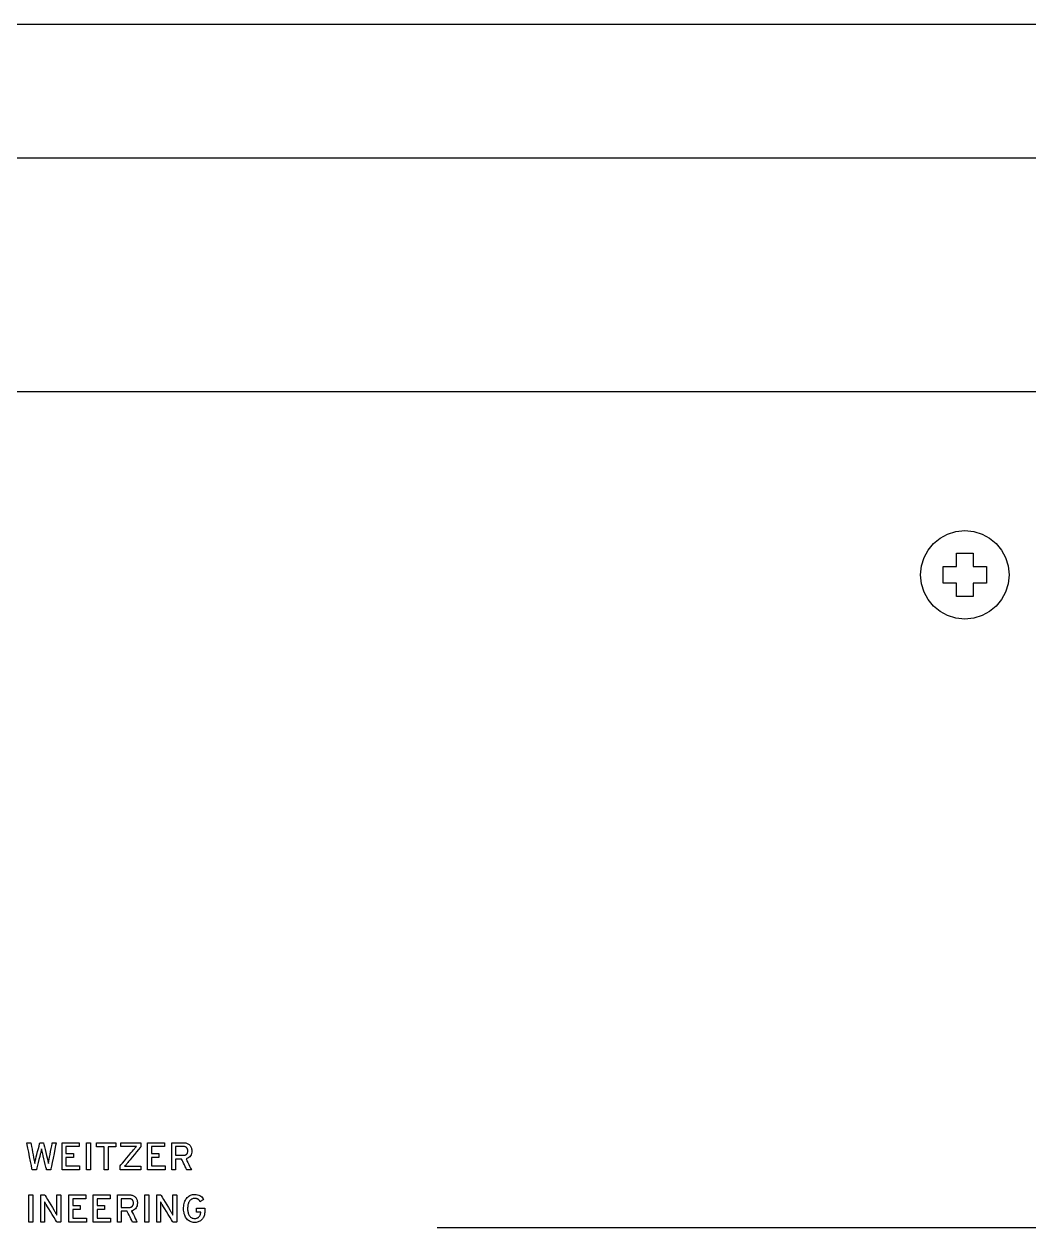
# Model space of a CAD drawing. Extents: x 1 to 47.7, y 0.2 to 35.
# Drawn here: x 20.837 to 23.844, y 17.223 to 20.825 of the extents above; entities that cross this region are included whole.
import ezdxf

# ---------------------------------------------------------------- set-up
doc = ezdxf.new("R2010")
doc.units = 0
doc.header["$MEASUREMENT"] = 0
for name, color, linetype in [('3_1__VERTICAL_RACK_MOUNT__', 7, 'CONTINUOUS'), ('3_2__VERTICAL_PANEL_MOUNT_', 7, 'CONTINUOUS'), ('4_2__5U__FRONT_PANEL_W_24_', 7, 'CONTINUOUS'), ('5_1___24__TARGET_LEDS___12', 7, 'CONTINUOUS'), ('8_0_____DWG', 7, 'CONTINUOUS')]:
    doc.layers.add(name, color=color, linetype=linetype)

msp = doc.modelspace()

# ---------------------------------------------------------------- linework, layer by layer
at = {"layer": '3_1__VERTICAL_RACK_MOUNT__'}
for points in [[(20.7519, 20.425), (21.034, 20.425), (21.3191, 20.425), (21.893, 20.425), (22.1793, 20.425), (22.4635, 20.425), (22.7444, 20.425), (22.8831, 20.425), (23.0206, 20.425), (23.1566, 20.425), (23.2909, 20.425), (23.4235, 20.425), (23.5541, 20.425), (23.6826, 20.425), (23.8088, 20.425), (23.9327, 20.425)], [(23.9162, 19.725), (23.7869, 19.725), (23.6552, 19.725), (23.5213, 19.725), (23.3853, 19.725), (23.2474, 19.725), (23.1078, 19.725), (22.9667, 19.725), (22.8241, 19.725), (22.6803, 19.725), (22.3895, 19.725), (22.0957, 19.725), (21.5043, 19.725), (21.2092, 19.725), (20.9163, 19.725), (20.6269, 19.725)], [(23.8785, 19.725), (23.7918, 19.725), (23.7041, 19.725), (23.6153, 19.725), (23.5256, 19.725), (23.435, 19.725), (23.3435, 19.725), (23.2511, 19.725), (23.158, 19.725), (23.0642, 19.725), (22.9697, 19.725), (22.8746, 19.725), (22.6826, 19.725), (22.4887, 19.725), (22.2933, 19.725), (22.0967, 19.725), (21.7016, 19.725), (21.3065, 19.725), (21.1099, 19.725), (20.9145, 19.725), (20.7206, 19.725)]]:
    msp.add_lwpolyline(points, dxfattribs=at)
at = {"layer": '3_2__VERTICAL_PANEL_MOUNT_'}
msp.add_lwpolyline([(20.7844, 20.825), (21.0125, 20.825), (21.2419, 20.825), (21.703, 20.825), (22.1641, 20.825), (22.3936, 20.825), (22.6216, 20.825), (22.735, 20.825), (22.8479, 20.825), (22.9602, 20.825), (23.0719, 20.825), (23.183, 20.825), (23.2933, 20.825), (23.4028, 20.825), (23.5114, 20.825), (23.6192, 20.825), (23.726, 20.825), (23.8317, 20.825), (23.9365, 20.825)], dxfattribs=at)
at = {"layer": '4_2__5U__FRONT_PANEL_W_24_'}
for points in [[(20.917, 17.3967), (20.9165, 17.3967), (20.9153, 17.3967), (20.9136, 17.3967), (20.9116, 17.3967), (20.9095, 17.3967), (20.9076, 17.3967), (20.906, 17.3967), (20.9049, 17.3967), (20.9046, 17.3968), (20.904, 17.3995), (20.9026, 17.405), (20.9008, 17.4127), (20.8987, 17.4214), (20.8966, 17.4303), (20.8946, 17.4384), (20.893, 17.4449), (20.8921, 17.4487), (20.8918, 17.4499), (20.8915, 17.4512), (20.8912, 17.4526), (20.8909, 17.4538), (20.8907, 17.4551), (20.8904, 17.4563), (20.8902, 17.4575), (20.8899, 17.4586), (20.8897, 17.4597), (20.8895, 17.4594), (20.8893, 17.4583), (20.889, 17.4572), (20.8888, 17.456), (20.8885, 17.4548), (20.8882, 17.4535), (20.888, 17.4522), (20.8877, 17.4509), (20.8874, 17.4496), (20.887, 17.448), (20.8858, 17.4434), (20.884, 17.4364), (20.8819, 17.428), (20.8797, 17.419), (20.8775, 17.4105), (20.8757, 17.4033), (20.8745, 17.3984), (20.874, 17.3967), (20.8735, 17.3967), (20.8724, 17.3967), (20.8707, 17.3967), (20.8687, 17.3967), (20.8666, 17.3967), (20.8647, 17.3967), (20.8631, 17.3967), (20.8622, 17.3967), (20.8619, 17.397), (20.861, 17.4013), (20.8592, 17.4101), (20.8568, 17.4221), (20.854, 17.4356), (20.8512, 17.4493), (20.8487, 17.4618), (20.8467, 17.4716), (20.8455, 17.4773), (20.8454, 17.4781), (20.8463, 17.4781), (20.8477, 17.4781), (20.8496, 17.4781), (20.8517, 17.4781), (20.8537, 17.4781), (20.8555, 17.4781), (20.8569, 17.4781), (20.8576, 17.4781), (20.8578, 17.4773), (20.8586, 17.4732), (20.8598, 17.4667), (20.8614, 17.4586), (20.863, 17.4499), (20.8646, 17.4414), (20.866, 17.4341), (20.867, 17.4289), (20.8674, 17.4267), (20.8676, 17.4256), (20.8679, 17.4245), (20.8681, 17.4233), (20.8683, 17.4221), (20.8685, 17.4209), (20.8687, 17.4196), (20.8689, 17.4184), (20.8691, 17.4171), (20.8693, 17.4161), (20.8695, 17.4174), (20.8698, 17.4186), (20.87, 17.4198), (20.8703, 17.421), (20.8705, 17.4222), (20.8708, 17.4234), (20.871, 17.4246), (20.8713, 17.4258), (20.8715, 17.4268), (20.8723, 17.4297), (20.8737, 17.4354), (20.8756, 17.4431), (20.8778, 17.4517), (20.88, 17.4603), (20.882, 17.4682), (20.8836, 17.4743), (20.8844, 17.4777), (20.8846, 17.4781), (20.8854, 17.4781), (20.8866, 17.4781), (20.8882, 17.4781), (20.89, 17.4781), (20.8917, 17.4781), (20.8933, 17.4781), (20.8944, 17.4781), (20.895, 17.4781), (20.8952, 17.4771), (20.8963, 17.4728), (20.898, 17.466), (20.9001, 17.4577), (20.9024, 17.4487), (20.9045, 17.4401), (20.9064, 17.4327), (20.9077, 17.4275), (20.9082, 17.4254), (20.9085, 17.4245), (20.9087, 17.4235), (20.9089, 17.4225), (20.9092, 17.4215), (20.9094, 17.4204), (20.9096, 17.4193), (20.9098, 17.4181), (20.91, 17.417), (20.9103, 17.4162), (20.9105, 17.4174), (20.9107, 17.4186), (20.9109, 17.4198), (20.9111, 17.4209), (20.9113, 17.422), (20.9115, 17.423), (20.9116, 17.424), (20.9118, 17.425), (20.9119, 17.4258), (20.9125, 17.429), (20.9136, 17.435), (20.9151, 17.4428), (20.9168, 17.4516), (20.9184, 17.4604), (20.9199, 17.4684), (20.921, 17.4745), (20.9217, 17.4778), (20.9219, 17.4781), (20.9228, 17.4781), (20.9242, 17.4781), (20.926, 17.4781), (20.9281, 17.4781), (20.93, 17.4781), (20.9317, 17.4781), (20.933, 17.4781), (20.9336, 17.4781), (20.9332, 17.4763), (20.9318, 17.4694), (20.9297, 17.4587), (20.927, 17.4458), (20.9242, 17.432), (20.9215, 17.4187), (20.9192, 17.4075), (20.9176, 17.3997)], [(21.1248, 17.3967), (21.1248, 17.3972), (21.1248, 17.3983), (21.1248, 17.4), (21.1248, 17.4019), (21.1248, 17.404), (21.1248, 17.4059), (21.1248, 17.4074), (21.1248, 17.4084), (21.125, 17.4088), (21.1272, 17.4114), (21.1316, 17.4168), (21.1375, 17.424), (21.1442, 17.4321), (21.151, 17.4402), (21.1571, 17.4476), (21.1618, 17.4532), (21.1643, 17.4563), (21.1653, 17.4575), (21.1664, 17.4588), (21.1675, 17.4601), (21.1686, 17.4613), (21.1696, 17.4626), (21.1707, 17.4637), (21.1717, 17.4649), (21.1727, 17.4659), (21.1737, 17.467), (21.1724, 17.4671), (21.1707, 17.467), (21.1689, 17.467), (21.1671, 17.467), (21.1652, 17.4669), (21.1633, 17.4669), (21.1613, 17.4669), (21.1592, 17.4669), (21.1574, 17.4669), (21.156, 17.4669), (21.1528, 17.4669), (21.1484, 17.4669), (21.1434, 17.4669), (21.1382, 17.4669), (21.1335, 17.4669), (21.1298, 17.4669), (21.1275, 17.4669), (21.1272, 17.467), (21.1272, 17.4677), (21.1272, 17.469), (21.1272, 17.4708), (21.1272, 17.4727), (21.1272, 17.4746), (21.1272, 17.4762), (21.1272, 17.4775), (21.1272, 17.4781), (21.1283, 17.4781), (21.1332, 17.4781), (21.1409, 17.4781), (21.1504, 17.4781), (21.1606, 17.4781), (21.1704, 17.4781), (21.1787, 17.4781), (21.1845, 17.4781), (21.1867, 17.4781), (21.1867, 17.4777), (21.1867, 17.4766), (21.1867, 17.4749), (21.1867, 17.473), (21.1867, 17.4709), (21.1867, 17.469), (21.1867, 17.4675), (21.1867, 17.4665), (21.1866, 17.4662), (21.1844, 17.4635), (21.18, 17.4581), (21.1742, 17.451), (21.1675, 17.4429), (21.1609, 17.4347), (21.1549, 17.4273), (21.1502, 17.4217), (21.1477, 17.4186), (21.1468, 17.4174), (21.1456, 17.4161), (21.1446, 17.4148), (21.1435, 17.4135), (21.1424, 17.4123), (21.1414, 17.4111), (21.1403, 17.41), (21.1393, 17.4089), (21.1383, 17.4079), (21.1396, 17.4078), (21.1413, 17.4078), (21.1431, 17.4079), (21.1449, 17.4079), (21.1468, 17.4079), (21.1487, 17.408), (21.1507, 17.408), (21.1528, 17.408), (21.1546, 17.408), (21.1561, 17.408), (21.1595, 17.408), (21.1641, 17.408), (21.1695, 17.408), (21.1749, 17.408), (21.18, 17.408), (21.1839, 17.408), (21.1863, 17.408), (21.1867, 17.4079), (21.1867, 17.4072), (21.1867, 17.4058), (21.1867, 17.4041), (21.1867, 17.4022), (21.1867, 17.4003), (21.1867, 17.3987), (21.1867, 17.3974), (21.1867, 17.3968), (21.1855, 17.3967), (21.1805, 17.3967), (21.1724, 17.3967), (21.1626, 17.3967), (21.152, 17.3967), (21.1418, 17.3967), (21.1331, 17.3967), (21.1271, 17.3967)], [(21.3392, 17.4538), (21.3389, 17.4495), (21.3381, 17.4456), (21.3369, 17.4421), (21.3353, 17.439), (21.3332, 17.4363), (21.3307, 17.434), (21.3277, 17.4322), (21.3242, 17.4307), (21.3219, 17.4298), (21.3229, 17.4278), (21.3248, 17.4239), (21.3272, 17.4188), (21.33, 17.4131), (21.3327, 17.4075), (21.3352, 17.4024), (21.337, 17.3987), (21.3379, 17.3968), (21.3376, 17.3967), (21.3365, 17.3967), (21.3347, 17.3967), (21.3325, 17.3967), (21.3301, 17.3967), (21.3279, 17.3967), (21.326, 17.3967), (21.3247, 17.3967), (21.3243, 17.3967), (21.3236, 17.3981), (21.322, 17.4015), (21.3197, 17.4062), (21.3171, 17.4116), (21.3144, 17.4171), (21.3119, 17.4222), (21.31, 17.4262), (21.3088, 17.4286), (21.3085, 17.429), (21.3073, 17.429), (21.3052, 17.429), (21.3024, 17.429), (21.2993, 17.429), (21.2963, 17.429), (21.2937, 17.429), (21.2917, 17.429), (21.2909, 17.429), (21.2908, 17.4281), (21.2908, 17.4253), (21.2908, 17.4209), (21.2908, 17.4156), (21.2908, 17.4101), (21.2908, 17.4048), (21.2908, 17.4004), (21.2908, 17.3975), (21.2908, 17.3967), (21.2902, 17.3967), (21.289, 17.3967), (21.2873, 17.3967), (21.2853, 17.3967), (21.2833, 17.3967), (21.2815, 17.3967), (21.2801, 17.3967), (21.2793, 17.3967), (21.2793, 17.3977), (21.2793, 17.4036), (21.2793, 17.4138), (21.2793, 17.4266), (21.2793, 17.4407), (21.2793, 17.4543), (21.2793, 17.4661), (21.2793, 17.4746), (21.2793, 17.4781), (21.2803, 17.4781), (21.2836, 17.4781), (21.2884, 17.4781), (21.2941, 17.4781), (21.3001, 17.4781), (21.3057, 17.4781), (21.3102, 17.4781), (21.3131, 17.4781), (21.3145, 17.4781), (21.3169, 17.478), (21.3192, 17.4777), (21.3215, 17.4773), (21.3236, 17.4767), (21.3256, 17.476), (21.3275, 17.4751), (21.3294, 17.474), (21.3311, 17.4728), (21.3328, 17.4714), (21.3343, 17.4699), (21.3355, 17.4681), (21.3366, 17.4662), (21.3375, 17.4641), (21.3382, 17.4618), (21.3387, 17.4593), (21.3391, 17.4566)], [(21.3273, 17.4535), (21.3272, 17.455), (21.327, 17.4564), (21.3267, 17.4577), (21.3264, 17.4589), (21.3259, 17.4601), (21.3254, 17.4611), (21.3247, 17.4621), (21.324, 17.4629), (21.3231, 17.4637), (21.3222, 17.4644), (21.3212, 17.465), (21.3201, 17.4655), (21.319, 17.466), (21.3177, 17.4663), (21.3164, 17.4665), (21.3151, 17.4666), (21.3138, 17.4667), (21.3127, 17.4667), (21.3101, 17.4667), (21.3066, 17.4667), (21.3026, 17.4667), (21.2986, 17.4667), (21.295, 17.4667), (21.2923, 17.4667), (21.2909, 17.4667), (21.2908, 17.4661), (21.2908, 17.4639), (21.2908, 17.4603), (21.2908, 17.4559), (21.2908, 17.4512), (21.2908, 17.4468), (21.2908, 17.4432), (21.2908, 17.441), (21.2909, 17.4404), (21.2923, 17.4404), (21.295, 17.4404), (21.2986, 17.4404), (21.3026, 17.4404), (21.3066, 17.4404), (21.3101, 17.4404), (21.3127, 17.4404), (21.3138, 17.4404), (21.315, 17.4405), (21.3164, 17.4406), (21.3177, 17.4408), (21.3189, 17.4411), (21.32, 17.4415), (21.3211, 17.442), (21.3221, 17.4426), (21.323, 17.4432), (21.3239, 17.444), (21.3246, 17.4448), (21.3253, 17.4458), (21.3259, 17.4468), (21.3264, 17.448), (21.3267, 17.4492), (21.327, 17.4505), (21.3272, 17.4519)], [(20.9356, 17.2407), (20.9345, 17.2426), (20.9314, 17.2475), (20.927, 17.2547), (20.9218, 17.2631), (20.9165, 17.2718), (20.9115, 17.28), (20.9074, 17.2866), (20.9048, 17.2908), (20.904, 17.2921), (20.9032, 17.2934), (20.9025, 17.2946), (20.9018, 17.2958), (20.9011, 17.297), (20.9004, 17.2981), (20.8998, 17.2992), (20.8991, 17.3003), (20.8985, 17.3013), (20.8983, 17.3007), (20.8983, 17.2987), (20.8983, 17.2967), (20.8983, 17.2946), (20.8983, 17.2925), (20.8984, 17.2902), (20.8984, 17.288), (20.8984, 17.2856), (20.8984, 17.2832), (20.8984, 17.2817), (20.8984, 17.278), (20.8984, 17.2723), (20.8984, 17.2654), (20.8984, 17.2582), (20.8984, 17.2513), (20.8984, 17.2456), (20.8984, 17.2418), (20.8984, 17.2407), (20.8979, 17.2407), (20.8967, 17.2407), (20.895, 17.2407), (20.8931, 17.2407), (20.8912, 17.2407), (20.8894, 17.2407), (20.8879, 17.2407), (20.8871, 17.2407), (20.887, 17.2413), (20.887, 17.2465), (20.887, 17.2561), (20.887, 17.2686), (20.887, 17.2824), (20.887, 17.2961), (20.887, 17.3082), (20.887, 17.3173), (20.887, 17.3218), (20.8872, 17.3221), (20.8882, 17.3221), (20.8897, 17.3221), (20.8917, 17.3221), (20.8937, 17.3221), (20.8957, 17.3221), (20.8974, 17.3221), (20.8986, 17.3221), (20.899, 17.3221), (20.9001, 17.3203), (20.903, 17.3155), (20.9072, 17.3085), (20.9121, 17.3003), (20.9173, 17.2918), (20.9221, 17.2839), (20.926, 17.2774), (20.9284, 17.2734), (20.9292, 17.272), (20.9301, 17.2705), (20.931, 17.269), (20.9318, 17.2676), (20.9325, 17.2662), (20.9333, 17.2649), (20.934, 17.2637), (20.9346, 17.2625), (20.9353, 17.2613), (20.9355, 17.262), (20.9355, 17.264), (20.9355, 17.2661), (20.9355, 17.2682), (20.9354, 17.2704), (20.9354, 17.2727), (20.9354, 17.275), (20.9354, 17.2773), (20.9354, 17.2797), (20.9354, 17.2812), (20.9354, 17.285), (20.9354, 17.2907), (20.9354, 17.2975), (20.9354, 17.3047), (20.9354, 17.3115), (20.9354, 17.3172), (20.9354, 17.321), (20.9354, 17.3221), (20.936, 17.3221), (20.9372, 17.3221), (20.9388, 17.3221), (20.9407, 17.3221), (20.9427, 17.3221), (20.9445, 17.3221), (20.9459, 17.3221), (20.9467, 17.3221), (20.9469, 17.3215), (20.9469, 17.3163), (20.9469, 17.3067), (20.9469, 17.2942), (20.9469, 17.2804), (20.9469, 17.2667), (20.9469, 17.2546), (20.9469, 17.2455), (20.9469, 17.2409), (20.9467, 17.2407), (20.9457, 17.2407), (20.9443, 17.2407), (20.9425, 17.2407), (20.9406, 17.2407), (20.9387, 17.2407), (20.9371, 17.2407), (20.936, 17.2407)], [(21.1765, 17.2978), (21.1762, 17.2934), (21.1754, 17.2895), (21.1742, 17.286), (21.1726, 17.2829), (21.1705, 17.2803), (21.168, 17.278), (21.165, 17.2761), (21.1615, 17.2747), (21.1592, 17.2738), (21.1602, 17.2717), (21.1621, 17.2679), (21.1645, 17.2628), (21.1673, 17.2571), (21.17, 17.2514), (21.1725, 17.2464), (21.1743, 17.2426), (21.1752, 17.2408), (21.1749, 17.2407), (21.1738, 17.2407), (21.172, 17.2407), (21.1698, 17.2407), (21.1674, 17.2407), (21.1652, 17.2407), (21.1633, 17.2407), (21.162, 17.2407), (21.1616, 17.2407), (21.1609, 17.2421), (21.1593, 17.2454), (21.157, 17.2501), (21.1544, 17.2555), (21.1517, 17.2611), (21.1492, 17.2662), (21.1473, 17.2702), (21.1461, 17.2725), (21.1458, 17.2729), (21.1446, 17.2729), (21.1424, 17.2729), (21.1397, 17.2729), (21.1366, 17.2729), (21.1336, 17.2729), (21.131, 17.2729), (21.129, 17.2729), (21.1282, 17.2729), (21.1281, 17.2721), (21.1281, 17.2692), (21.1281, 17.2649), (21.1281, 17.2596), (21.1281, 17.254), (21.1281, 17.2487), (21.1281, 17.2444), (21.1281, 17.2415), (21.1281, 17.2407), (21.1275, 17.2407), (21.1263, 17.2407), (21.1246, 17.2407), (21.1226, 17.2407), (21.1206, 17.2407), (21.1188, 17.2407), (21.1174, 17.2407), (21.1166, 17.2407), (21.1166, 17.2416), (21.1166, 17.2476), (21.1166, 17.2577), (21.1166, 17.2706), (21.1166, 17.2846), (21.1166, 17.2983), (21.1166, 17.3101), (21.1166, 17.3185), (21.1166, 17.3221), (21.1176, 17.3221), (21.1209, 17.3221), (21.1257, 17.3221), (21.1314, 17.3221), (21.1374, 17.3221), (21.143, 17.3221), (21.1475, 17.3221), (21.1504, 17.3221), (21.1518, 17.3221), (21.1542, 17.322), (21.1565, 17.3217), (21.1587, 17.3213), (21.1609, 17.3207), (21.1629, 17.3199), (21.1648, 17.319), (21.1667, 17.318), (21.1684, 17.3168), (21.1701, 17.3154), (21.1716, 17.3138), (21.1728, 17.3121), (21.1739, 17.3101), (21.1748, 17.308), (21.1755, 17.3057), (21.176, 17.3032), (21.1764, 17.3006)], [(21.1646, 17.2974), (21.1645, 17.2989), (21.1643, 17.3003), (21.164, 17.3017), (21.1637, 17.3029), (21.1632, 17.304), (21.1627, 17.3051), (21.162, 17.306), (21.1613, 17.3069), (21.1604, 17.3077), (21.1595, 17.3084), (21.1585, 17.309), (21.1574, 17.3095), (21.1563, 17.3099), (21.155, 17.3102), (21.1537, 17.3105), (21.1524, 17.3106), (21.1511, 17.3106), (21.15, 17.3106), (21.1474, 17.3106), (21.1439, 17.3106), (21.1399, 17.3106), (21.1359, 17.3106), (21.1323, 17.3106), (21.1296, 17.3106), (21.1282, 17.3106), (21.1281, 17.3101), (21.1281, 17.3078), (21.1281, 17.3042), (21.1281, 17.2998), (21.1281, 17.2952), (21.1281, 17.2908), (21.1281, 17.2872), (21.1281, 17.2849), (21.1282, 17.2844), (21.1296, 17.2844), (21.1323, 17.2844), (21.1359, 17.2844), (21.1399, 17.2844), (21.1439, 17.2844), (21.1474, 17.2844), (21.15, 17.2844), (21.1511, 17.2844), (21.1523, 17.2844), (21.1537, 17.2845), (21.155, 17.2847), (21.1562, 17.2851), (21.1573, 17.2855), (21.1584, 17.2859), (21.1594, 17.2865), (21.1603, 17.2872), (21.1612, 17.288), (21.1619, 17.2888), (21.1626, 17.2897), (21.1632, 17.2908), (21.1637, 17.2919), (21.164, 17.2931), (21.1643, 17.2945), (21.1645, 17.2959)], [(21.2828, 17.2407), (21.2817, 17.2426), (21.2786, 17.2475), (21.2742, 17.2547), (21.269, 17.2631), (21.2637, 17.2718), (21.2586, 17.28), (21.2546, 17.2866), (21.252, 17.2908), (21.2512, 17.2921), (21.2504, 17.2934), (21.2497, 17.2946), (21.2489, 17.2958), (21.2483, 17.297), (21.2476, 17.2981), (21.247, 17.2992), (21.2463, 17.3003), (21.2457, 17.3013), (21.2455, 17.3007), (21.2455, 17.2987), (21.2455, 17.2967), (21.2455, 17.2946), (21.2455, 17.2925), (21.2455, 17.2902), (21.2456, 17.288), (21.2456, 17.2856), (21.2456, 17.2832), (21.2456, 17.2817), (21.2456, 17.278), (21.2456, 17.2723), (21.2456, 17.2654), (21.2456, 17.2582), (21.2456, 17.2513), (21.2456, 17.2456), (21.2456, 17.2418), (21.2456, 17.2407), (21.2451, 17.2407), (21.2439, 17.2407), (21.2422, 17.2407), (21.2403, 17.2407), (21.2383, 17.2407), (21.2366, 17.2407), (21.2351, 17.2407), (21.2343, 17.2407), (21.2341, 17.2413), (21.2341, 17.2465), (21.2341, 17.2561), (21.2341, 17.2686), (21.2341, 17.2824), (21.2341, 17.2961), (21.2341, 17.3082), (21.2341, 17.3173), (21.2341, 17.3218), (21.2344, 17.3221), (21.2354, 17.3221), (21.2369, 17.3221), (21.2388, 17.3221), (21.2409, 17.3221), (21.2429, 17.3221), (21.2446, 17.3221), (21.2458, 17.3221), (21.2462, 17.3221), (21.2473, 17.3203), (21.2502, 17.3155), (21.2544, 17.3085), (21.2593, 17.3003), (21.2645, 17.2918), (21.2693, 17.2839), (21.2731, 17.2774), (21.2756, 17.2734), (21.2764, 17.272), (21.2773, 17.2705), (21.2782, 17.269), (21.279, 17.2676), (21.2797, 17.2662), (21.2805, 17.2649), (21.2812, 17.2637), (21.2818, 17.2625), (21.2825, 17.2613), (21.2827, 17.262), (21.2827, 17.264), (21.2827, 17.2661), (21.2826, 17.2682), (21.2826, 17.2704), (21.2826, 17.2727), (21.2826, 17.275), (21.2826, 17.2773), (21.2826, 17.2797), (21.2826, 17.2812), (21.2826, 17.285), (21.2826, 17.2907), (21.2826, 17.2975), (21.2826, 17.3047), (21.2826, 17.3115), (21.2826, 17.3172), (21.2826, 17.321), (21.2826, 17.3221), (21.2831, 17.3221), (21.2843, 17.3221), (21.286, 17.3221), (21.2879, 17.3221), (21.2899, 17.3221), (21.2917, 17.3221), (21.2931, 17.3221), (21.2939, 17.3221), (21.2941, 17.3215), (21.2941, 17.3163), (21.2941, 17.3067), (21.2941, 17.2942), (21.2941, 17.2804), (21.2941, 17.2667), (21.2941, 17.2546), (21.2941, 17.2455), (21.2941, 17.2409), (21.2939, 17.2407), (21.2929, 17.2407), (21.2915, 17.2407), (21.2897, 17.2407), (21.2878, 17.2407), (21.2859, 17.2407), (21.2843, 17.2407), (21.2832, 17.2407)], [(21.378, 17.2726), (21.3778, 17.2691), (21.3775, 17.2658), (21.3769, 17.2626), (21.3762, 17.2597), (21.3752, 17.257), (21.374, 17.2544), (21.3726, 17.2521), (21.371, 17.2499), (21.3692, 17.2479), (21.3673, 17.2461), (21.3652, 17.2445), (21.363, 17.2431), (21.3606, 17.2419), (21.3581, 17.241), (21.3555, 17.2402), (21.3527, 17.2397), (21.3498, 17.2395), (21.3466, 17.2394), (21.3433, 17.2398), (21.3401, 17.2404), (21.3371, 17.2413), (21.3342, 17.2425), (21.3316, 17.2439), (21.3291, 17.2457), (21.3268, 17.2478), (21.3246, 17.2502), (21.3226, 17.2528), (21.3208, 17.2555), (21.3192, 17.2585), (21.3179, 17.2617), (21.3168, 17.265), (21.3159, 17.2686), (21.3152, 17.2723), (21.3148, 17.2763), (21.3146, 17.2804), (21.3147, 17.2846), (21.315, 17.2887), (21.3156, 17.2925), (21.3163, 17.2962), (21.3173, 17.2997), (21.3186, 17.3029), (21.32, 17.306), (21.3217, 17.3089), (21.3237, 17.3116), (21.3257, 17.3141), (21.328, 17.3163), (21.3304, 17.3182), (21.333, 17.3198), (21.3357, 17.3211), (21.3386, 17.3221), (21.3417, 17.3228), (21.345, 17.3233), (21.3486, 17.3234), (21.3527, 17.3231), (21.3566, 17.3225), (21.3601, 17.3214), (21.3634, 17.32), (21.3664, 17.3182), (21.369, 17.316), (21.3714, 17.3134), (21.3735, 17.3104), (21.3747, 17.3082), (21.3741, 17.3078), (21.373, 17.307), (21.3714, 17.3061), (21.3697, 17.305), (21.368, 17.3038), (21.3664, 17.3028), (21.3652, 17.3021), (21.3645, 17.3016), (21.3641, 17.3021), (21.3634, 17.3032), (21.3627, 17.3042), (21.3619, 17.3052), (21.3612, 17.306), (21.3604, 17.3068), (21.3596, 17.3076), (21.3588, 17.3083), (21.358, 17.3089), (21.3571, 17.3094), (21.3562, 17.3098), (21.3552, 17.3102), (21.3541, 17.3105), (21.353, 17.3108), (21.3519, 17.311), (21.3507, 17.3111), (21.3494, 17.3112), (21.3481, 17.3113), (21.3459, 17.3111), (21.3437, 17.3108), (21.3417, 17.3103), (21.3397, 17.3096), (21.3379, 17.3087), (21.3363, 17.3076), (21.3347, 17.3064), (21.3333, 17.3049), (21.332, 17.3032), (21.3309, 17.3013), (21.3298, 17.2992), (21.329, 17.297), (21.3282, 17.2946), (21.3276, 17.2921), (21.3272, 17.2895), (21.3269, 17.2866), (21.3267, 17.2836), (21.3267, 17.2805), (21.3268, 17.2775), (21.327, 17.2747), (21.3274, 17.272), (21.328, 17.2694), (21.3286, 17.267), (21.3295, 17.2647), (21.3304, 17.2626), (21.3315, 17.2607), (21.3328, 17.2589), (21.3341, 17.2572), (21.3356, 17.2558), (21.3372, 17.2545), (21.339, 17.2535), (21.3408, 17.2527), (21.3428, 17.2521), (21.3449, 17.2517), (21.3472, 17.2516), (21.3494, 17.2516), (21.3514, 17.2518), (21.3533, 17.2521), (21.355, 17.2526), (21.3566, 17.2532), (21.3581, 17.254), (21.3594, 17.2548), (21.3606, 17.2559), (21.3617, 17.257), (21.3626, 17.2582), (21.3634, 17.2595), (21.3641, 17.2609), (21.3646, 17.2623), (21.3651, 17.2637), (21.3655, 17.2652), (21.3657, 17.2667), (21.3659, 17.2683), (21.3659, 17.2699), (21.3659, 17.2699), (21.3659, 17.2699), (21.3659, 17.27), (21.3659, 17.27), (21.3659, 17.2701), (21.3659, 17.2702), (21.3659, 17.2702), (21.3659, 17.2702), (21.3659, 17.2702), (21.3652, 17.2702), (21.3638, 17.2702), (21.362, 17.2702), (21.3598, 17.2702), (21.3577, 17.2702), (21.3557, 17.2702), (21.3541, 17.2702), (21.3532, 17.2702), (21.353, 17.2703), (21.353, 17.2711), (21.353, 17.2724), (21.353, 17.2742), (21.353, 17.2761), (21.353, 17.2781), (21.353, 17.2798), (21.353, 17.2812), (21.353, 17.2819), (21.3534, 17.2819), (21.3552, 17.2819), (21.3583, 17.2819), (21.3622, 17.2819), (21.3664, 17.2819), (21.3705, 17.2819), (21.3741, 17.2819), (21.3767, 17.2819), (21.3779, 17.2819), (21.378, 17.2817), (21.378, 17.2809), (21.378, 17.2797), (21.378, 17.2782), (21.378, 17.2766), (21.378, 17.2751), (21.378, 17.2738), (21.378, 17.2729)]]:
    msp.add_lwpolyline(points, close=True, dxfattribs=at)
for points in [[(20.9509, 17.3967), (20.9509, 17.4781), (21.0017, 17.4781), (21.0017, 17.4663), (20.9627, 17.4663), (20.9627, 17.4461), (20.9853, 17.4461), (20.9853, 17.4343), (20.9627, 17.4343), (20.9627, 17.4086), (21.0034, 17.4086), (21.0034, 17.3967), (20.9509, 17.3967)], [(21.0241, 17.3967), (21.0241, 17.4781), (21.0359, 17.4781), (21.0359, 17.3967), (21.0241, 17.3967)], [(21.0891, 17.4662), (21.0891, 17.3967), (21.0773, 17.3967), (21.0773, 17.4662), (21.0543, 17.4662), (21.0543, 17.4781), (21.1121, 17.4781), (21.1121, 17.4662), (21.0891, 17.4662)], [(21.2066, 17.3967), (21.2066, 17.4781), (21.2574, 17.4781), (21.2574, 17.4663), (21.2184, 17.4663), (21.2184, 17.4461), (21.241, 17.4461), (21.241, 17.4343), (21.2184, 17.4343), (21.2184, 17.4086), (21.2591, 17.4086), (21.2591, 17.3967), (21.2066, 17.3967)], [(20.8518, 17.2407), (20.8518, 17.3221), (20.8636, 17.3221), (20.8636, 17.2407), (20.8518, 17.2407)], [(20.9712, 17.2407), (20.9712, 17.3221), (21.022, 17.3221), (21.022, 17.3103), (20.983, 17.3103), (20.983, 17.2901), (21.0056, 17.2901), (21.0056, 17.2782), (20.983, 17.2782), (20.983, 17.2525), (21.0237, 17.2525), (21.0237, 17.2407), (20.9712, 17.2407)], [(21.0439, 17.2407), (21.0439, 17.3221), (21.0947, 17.3221), (21.0947, 17.3103), (21.0557, 17.3103), (21.0557, 17.2901), (21.0783, 17.2901), (21.0783, 17.2782), (21.0557, 17.2782), (21.0557, 17.2525), (21.0964, 17.2525), (21.0964, 17.2407), (21.0439, 17.2407)], [(21.1989, 17.2407), (21.1989, 17.3221), (21.2108, 17.3221), (21.2108, 17.2407), (21.1989, 17.2407)], [(25.3422, 17.2231), (22.0739, 17.2231)]]:
    msp.add_lwpolyline(points, dxfattribs=at)
at = {"layer": '5_1___24__TARGET_LEDS___12'}
for points in [[(20.917, 17.3967), (20.9165, 17.3967), (20.9153, 17.3967), (20.9136, 17.3967), (20.9116, 17.3967), (20.9095, 17.3967), (20.9076, 17.3967), (20.906, 17.3967), (20.9049, 17.3967), (20.9046, 17.3968), (20.904, 17.3995), (20.9026, 17.405), (20.9008, 17.4127), (20.8987, 17.4214), (20.8966, 17.4303), (20.8946, 17.4384), (20.893, 17.4449), (20.8921, 17.4487), (20.8918, 17.4499), (20.8915, 17.4512), (20.8912, 17.4526), (20.8909, 17.4538), (20.8907, 17.4551), (20.8904, 17.4563), (20.8902, 17.4575), (20.8899, 17.4586), (20.8897, 17.4597), (20.8895, 17.4594), (20.8893, 17.4583), (20.889, 17.4572), (20.8888, 17.456), (20.8885, 17.4548), (20.8882, 17.4535), (20.888, 17.4522), (20.8877, 17.4509), (20.8874, 17.4496), (20.887, 17.448), (20.8858, 17.4434), (20.884, 17.4364), (20.8819, 17.428), (20.8797, 17.419), (20.8775, 17.4105), (20.8757, 17.4033), (20.8745, 17.3984), (20.874, 17.3967), (20.8735, 17.3967), (20.8724, 17.3967), (20.8707, 17.3967), (20.8687, 17.3967), (20.8666, 17.3967), (20.8647, 17.3967), (20.8631, 17.3967), (20.8622, 17.3967), (20.8619, 17.397), (20.861, 17.4013), (20.8592, 17.4101), (20.8568, 17.4221), (20.854, 17.4356), (20.8512, 17.4493), (20.8487, 17.4618), (20.8467, 17.4716), (20.8455, 17.4773), (20.8454, 17.4781), (20.8463, 17.4781), (20.8477, 17.4781), (20.8496, 17.4781), (20.8517, 17.4781), (20.8537, 17.4781), (20.8555, 17.4781), (20.8569, 17.4781), (20.8576, 17.4781), (20.8578, 17.4773), (20.8586, 17.4732), (20.8598, 17.4667), (20.8614, 17.4586), (20.863, 17.4499), (20.8646, 17.4414), (20.866, 17.4341), (20.867, 17.4289), (20.8674, 17.4267), (20.8676, 17.4256), (20.8679, 17.4245), (20.8681, 17.4233), (20.8683, 17.4221), (20.8685, 17.4209), (20.8687, 17.4196), (20.8689, 17.4184), (20.8691, 17.4171), (20.8693, 17.4161), (20.8695, 17.4174), (20.8698, 17.4186), (20.87, 17.4198), (20.8703, 17.421), (20.8705, 17.4222), (20.8708, 17.4234), (20.871, 17.4246), (20.8713, 17.4258), (20.8715, 17.4268), (20.8723, 17.4297), (20.8737, 17.4354), (20.8756, 17.4431), (20.8778, 17.4517), (20.88, 17.4603), (20.882, 17.4682), (20.8836, 17.4743), (20.8844, 17.4777), (20.8846, 17.4781), (20.8854, 17.4781), (20.8866, 17.4781), (20.8882, 17.4781), (20.89, 17.4781), (20.8917, 17.4781), (20.8933, 17.4781), (20.8944, 17.4781), (20.895, 17.4781), (20.8952, 17.4771), (20.8963, 17.4728), (20.898, 17.466), (20.9001, 17.4577), (20.9024, 17.4487), (20.9045, 17.4401), (20.9064, 17.4327), (20.9077, 17.4275), (20.9082, 17.4254), (20.9085, 17.4245), (20.9087, 17.4235), (20.9089, 17.4225), (20.9092, 17.4215), (20.9094, 17.4204), (20.9096, 17.4193), (20.9098, 17.4181), (20.91, 17.417), (20.9103, 17.4162), (20.9105, 17.4174), (20.9107, 17.4186), (20.9109, 17.4198), (20.9111, 17.4209), (20.9113, 17.422), (20.9115, 17.423), (20.9116, 17.424), (20.9118, 17.425), (20.9119, 17.4258), (20.9125, 17.429), (20.9136, 17.435), (20.9151, 17.4428), (20.9168, 17.4516), (20.9184, 17.4604), (20.9199, 17.4684), (20.921, 17.4745), (20.9217, 17.4778), (20.9219, 17.4781), (20.9228, 17.4781), (20.9242, 17.4781), (20.926, 17.4781), (20.9281, 17.4781), (20.93, 17.4781), (20.9317, 17.4781), (20.933, 17.4781), (20.9336, 17.4781), (20.9332, 17.4763), (20.9318, 17.4694), (20.9297, 17.4587), (20.927, 17.4458), (20.9242, 17.432), (20.9215, 17.4187), (20.9192, 17.4075), (20.9176, 17.3997)], [(21.1248, 17.3967), (21.1248, 17.3972), (21.1248, 17.3983), (21.1248, 17.4), (21.1248, 17.4019), (21.1248, 17.404), (21.1248, 17.4059), (21.1248, 17.4074), (21.1248, 17.4084), (21.125, 17.4088), (21.1272, 17.4114), (21.1316, 17.4168), (21.1375, 17.424), (21.1442, 17.4321), (21.151, 17.4402), (21.1571, 17.4476), (21.1618, 17.4532), (21.1643, 17.4563), (21.1653, 17.4575), (21.1664, 17.4588), (21.1675, 17.4601), (21.1686, 17.4613), (21.1696, 17.4626), (21.1707, 17.4637), (21.1717, 17.4649), (21.1727, 17.4659), (21.1737, 17.467), (21.1724, 17.4671), (21.1707, 17.467), (21.1689, 17.467), (21.1671, 17.467), (21.1652, 17.4669), (21.1633, 17.4669), (21.1613, 17.4669), (21.1592, 17.4669), (21.1574, 17.4669), (21.156, 17.4669), (21.1528, 17.4669), (21.1484, 17.4669), (21.1434, 17.4669), (21.1382, 17.4669), (21.1335, 17.4669), (21.1298, 17.4669), (21.1275, 17.4669), (21.1272, 17.467), (21.1272, 17.4677), (21.1272, 17.469), (21.1272, 17.4708), (21.1272, 17.4727), (21.1272, 17.4746), (21.1272, 17.4762), (21.1272, 17.4775), (21.1272, 17.4781), (21.1283, 17.4781), (21.1332, 17.4781), (21.1409, 17.4781), (21.1504, 17.4781), (21.1606, 17.4781), (21.1704, 17.4781), (21.1787, 17.4781), (21.1845, 17.4781), (21.1867, 17.4781), (21.1867, 17.4777), (21.1867, 17.4766), (21.1867, 17.4749), (21.1867, 17.473), (21.1867, 17.4709), (21.1867, 17.469), (21.1867, 17.4675), (21.1867, 17.4665), (21.1866, 17.4662), (21.1844, 17.4635), (21.18, 17.4581), (21.1742, 17.451), (21.1675, 17.4429), (21.1609, 17.4347), (21.1549, 17.4273), (21.1502, 17.4217), (21.1477, 17.4186), (21.1468, 17.4174), (21.1456, 17.4161), (21.1446, 17.4148), (21.1435, 17.4135), (21.1424, 17.4123), (21.1414, 17.4111), (21.1403, 17.41), (21.1393, 17.4089), (21.1383, 17.4079), (21.1396, 17.4078), (21.1413, 17.4078), (21.1431, 17.4079), (21.1449, 17.4079), (21.1468, 17.4079), (21.1487, 17.408), (21.1507, 17.408), (21.1528, 17.408), (21.1546, 17.408), (21.1561, 17.408), (21.1595, 17.408), (21.1641, 17.408), (21.1695, 17.408), (21.1749, 17.408), (21.18, 17.408), (21.1839, 17.408), (21.1863, 17.408), (21.1867, 17.4079), (21.1867, 17.4072), (21.1867, 17.4058), (21.1867, 17.4041), (21.1867, 17.4022), (21.1867, 17.4003), (21.1867, 17.3987), (21.1867, 17.3974), (21.1867, 17.3968), (21.1855, 17.3967), (21.1805, 17.3967), (21.1724, 17.3967), (21.1626, 17.3967), (21.152, 17.3967), (21.1418, 17.3967), (21.1331, 17.3967), (21.1271, 17.3967)], [(21.3392, 17.4538), (21.3389, 17.4495), (21.3381, 17.4456), (21.3369, 17.4421), (21.3353, 17.439), (21.3332, 17.4363), (21.3307, 17.434), (21.3277, 17.4322), (21.3242, 17.4307), (21.3219, 17.4298), (21.3229, 17.4278), (21.3248, 17.4239), (21.3272, 17.4188), (21.33, 17.4131), (21.3327, 17.4075), (21.3352, 17.4024), (21.337, 17.3987), (21.3379, 17.3968), (21.3376, 17.3967), (21.3365, 17.3967), (21.3347, 17.3967), (21.3325, 17.3967), (21.3301, 17.3967), (21.3279, 17.3967), (21.326, 17.3967), (21.3247, 17.3967), (21.3243, 17.3967), (21.3236, 17.3981), (21.322, 17.4015), (21.3197, 17.4062), (21.3171, 17.4116), (21.3144, 17.4171), (21.3119, 17.4222), (21.31, 17.4262), (21.3088, 17.4286), (21.3085, 17.429), (21.3073, 17.429), (21.3052, 17.429), (21.3024, 17.429), (21.2993, 17.429), (21.2963, 17.429), (21.2937, 17.429), (21.2917, 17.429), (21.2909, 17.429), (21.2908, 17.4281), (21.2908, 17.4253), (21.2908, 17.4209), (21.2908, 17.4156), (21.2908, 17.4101), (21.2908, 17.4048), (21.2908, 17.4004), (21.2908, 17.3975), (21.2908, 17.3967), (21.2902, 17.3967), (21.289, 17.3967), (21.2873, 17.3967), (21.2853, 17.3967), (21.2833, 17.3967), (21.2815, 17.3967), (21.2801, 17.3967), (21.2793, 17.3967), (21.2793, 17.3977), (21.2793, 17.4036), (21.2793, 17.4138), (21.2793, 17.4266), (21.2793, 17.4407), (21.2793, 17.4543), (21.2793, 17.4661), (21.2793, 17.4746), (21.2793, 17.4781), (21.2803, 17.4781), (21.2836, 17.4781), (21.2884, 17.4781), (21.2941, 17.4781), (21.3001, 17.4781), (21.3057, 17.4781), (21.3102, 17.4781), (21.3131, 17.4781), (21.3145, 17.4781), (21.3169, 17.478), (21.3192, 17.4777), (21.3215, 17.4773), (21.3236, 17.4767), (21.3256, 17.476), (21.3275, 17.4751), (21.3294, 17.474), (21.3311, 17.4728), (21.3328, 17.4714), (21.3343, 17.4699), (21.3355, 17.4681), (21.3366, 17.4662), (21.3375, 17.4641), (21.3382, 17.4618), (21.3387, 17.4593), (21.3391, 17.4566)], [(21.3273, 17.4535), (21.3272, 17.455), (21.327, 17.4564), (21.3267, 17.4577), (21.3264, 17.4589), (21.3259, 17.4601), (21.3254, 17.4611), (21.3247, 17.4621), (21.324, 17.4629), (21.3231, 17.4637), (21.3222, 17.4644), (21.3212, 17.465), (21.3201, 17.4655), (21.319, 17.466), (21.3177, 17.4663), (21.3164, 17.4665), (21.3151, 17.4666), (21.3138, 17.4667), (21.3127, 17.4667), (21.3101, 17.4667), (21.3066, 17.4667), (21.3026, 17.4667), (21.2986, 17.4667), (21.295, 17.4667), (21.2923, 17.4667), (21.2909, 17.4667), (21.2908, 17.4661), (21.2908, 17.4639), (21.2908, 17.4603), (21.2908, 17.4559), (21.2908, 17.4512), (21.2908, 17.4468), (21.2908, 17.4432), (21.2908, 17.441), (21.2909, 17.4404), (21.2923, 17.4404), (21.295, 17.4404), (21.2986, 17.4404), (21.3026, 17.4404), (21.3066, 17.4404), (21.3101, 17.4404), (21.3127, 17.4404), (21.3138, 17.4404), (21.315, 17.4405), (21.3164, 17.4406), (21.3177, 17.4408), (21.3189, 17.4411), (21.32, 17.4415), (21.3211, 17.442), (21.3221, 17.4426), (21.323, 17.4432), (21.3239, 17.444), (21.3246, 17.4448), (21.3253, 17.4458), (21.3259, 17.4468), (21.3264, 17.448), (21.3267, 17.4492), (21.327, 17.4505), (21.3272, 17.4519)], [(20.9356, 17.2407), (20.9345, 17.2426), (20.9314, 17.2475), (20.927, 17.2547), (20.9218, 17.2631), (20.9165, 17.2718), (20.9115, 17.28), (20.9074, 17.2866), (20.9048, 17.2908), (20.904, 17.2921), (20.9032, 17.2934), (20.9025, 17.2946), (20.9018, 17.2958), (20.9011, 17.297), (20.9004, 17.2981), (20.8998, 17.2992), (20.8991, 17.3003), (20.8985, 17.3013), (20.8983, 17.3007), (20.8983, 17.2987), (20.8983, 17.2967), (20.8983, 17.2946), (20.8983, 17.2925), (20.8984, 17.2902), (20.8984, 17.288), (20.8984, 17.2856), (20.8984, 17.2832), (20.8984, 17.2817), (20.8984, 17.278), (20.8984, 17.2723), (20.8984, 17.2654), (20.8984, 17.2582), (20.8984, 17.2513), (20.8984, 17.2456), (20.8984, 17.2418), (20.8984, 17.2407), (20.8979, 17.2407), (20.8967, 17.2407), (20.895, 17.2407), (20.8931, 17.2407), (20.8912, 17.2407), (20.8894, 17.2407), (20.8879, 17.2407), (20.8871, 17.2407), (20.887, 17.2413), (20.887, 17.2465), (20.887, 17.2561), (20.887, 17.2686), (20.887, 17.2824), (20.887, 17.2961), (20.887, 17.3082), (20.887, 17.3173), (20.887, 17.3218), (20.8872, 17.3221), (20.8882, 17.3221), (20.8897, 17.3221), (20.8917, 17.3221), (20.8937, 17.3221), (20.8957, 17.3221), (20.8974, 17.3221), (20.8986, 17.3221), (20.899, 17.3221), (20.9001, 17.3203), (20.903, 17.3155), (20.9072, 17.3085), (20.9121, 17.3003), (20.9173, 17.2918), (20.9221, 17.2839), (20.926, 17.2774), (20.9284, 17.2734), (20.9292, 17.272), (20.9301, 17.2705), (20.931, 17.269), (20.9318, 17.2676), (20.9325, 17.2662), (20.9333, 17.2649), (20.934, 17.2637), (20.9346, 17.2625), (20.9353, 17.2613), (20.9355, 17.262), (20.9355, 17.264), (20.9355, 17.2661), (20.9355, 17.2682), (20.9354, 17.2704), (20.9354, 17.2727), (20.9354, 17.275), (20.9354, 17.2773), (20.9354, 17.2797), (20.9354, 17.2812), (20.9354, 17.285), (20.9354, 17.2907), (20.9354, 17.2975), (20.9354, 17.3047), (20.9354, 17.3115), (20.9354, 17.3172), (20.9354, 17.321), (20.9354, 17.3221), (20.936, 17.3221), (20.9372, 17.3221), (20.9388, 17.3221), (20.9407, 17.3221), (20.9427, 17.3221), (20.9445, 17.3221), (20.9459, 17.3221), (20.9467, 17.3221), (20.9469, 17.3215), (20.9469, 17.3163), (20.9469, 17.3067), (20.9469, 17.2942), (20.9469, 17.2804), (20.9469, 17.2667), (20.9469, 17.2546), (20.9469, 17.2455), (20.9469, 17.2409), (20.9467, 17.2407), (20.9457, 17.2407), (20.9443, 17.2407), (20.9425, 17.2407), (20.9406, 17.2407), (20.9387, 17.2407), (20.9371, 17.2407), (20.936, 17.2407)], [(21.1765, 17.2978), (21.1762, 17.2934), (21.1754, 17.2895), (21.1742, 17.286), (21.1726, 17.2829), (21.1705, 17.2803), (21.168, 17.278), (21.165, 17.2761), (21.1615, 17.2747), (21.1592, 17.2738), (21.1602, 17.2717), (21.1621, 17.2679), (21.1645, 17.2628), (21.1673, 17.2571), (21.17, 17.2514), (21.1725, 17.2464), (21.1743, 17.2426), (21.1752, 17.2408), (21.1749, 17.2407), (21.1738, 17.2407), (21.172, 17.2407), (21.1698, 17.2407), (21.1674, 17.2407), (21.1652, 17.2407), (21.1633, 17.2407), (21.162, 17.2407), (21.1616, 17.2407), (21.1609, 17.2421), (21.1593, 17.2454), (21.157, 17.2501), (21.1544, 17.2555), (21.1517, 17.2611), (21.1492, 17.2662), (21.1473, 17.2702), (21.1461, 17.2725), (21.1458, 17.2729), (21.1446, 17.2729), (21.1424, 17.2729), (21.1397, 17.2729), (21.1366, 17.2729), (21.1336, 17.2729), (21.131, 17.2729), (21.129, 17.2729), (21.1282, 17.2729), (21.1281, 17.2721), (21.1281, 17.2692), (21.1281, 17.2649), (21.1281, 17.2596), (21.1281, 17.254), (21.1281, 17.2487), (21.1281, 17.2444), (21.1281, 17.2415), (21.1281, 17.2407), (21.1275, 17.2407), (21.1263, 17.2407), (21.1246, 17.2407), (21.1226, 17.2407), (21.1206, 17.2407), (21.1188, 17.2407), (21.1174, 17.2407), (21.1166, 17.2407), (21.1166, 17.2416), (21.1166, 17.2476), (21.1166, 17.2577), (21.1166, 17.2706), (21.1166, 17.2846), (21.1166, 17.2983), (21.1166, 17.3101), (21.1166, 17.3185), (21.1166, 17.3221), (21.1176, 17.3221), (21.1209, 17.3221), (21.1257, 17.3221), (21.1314, 17.3221), (21.1374, 17.3221), (21.143, 17.3221), (21.1475, 17.3221), (21.1504, 17.3221), (21.1518, 17.3221), (21.1542, 17.322), (21.1565, 17.3217), (21.1587, 17.3213), (21.1609, 17.3207), (21.1629, 17.3199), (21.1648, 17.319), (21.1667, 17.318), (21.1684, 17.3168), (21.1701, 17.3154), (21.1716, 17.3138), (21.1728, 17.3121), (21.1739, 17.3101), (21.1748, 17.308), (21.1755, 17.3057), (21.176, 17.3032), (21.1764, 17.3006)], [(21.1646, 17.2974), (21.1645, 17.2989), (21.1643, 17.3003), (21.164, 17.3017), (21.1637, 17.3029), (21.1632, 17.304), (21.1627, 17.3051), (21.162, 17.306), (21.1613, 17.3069), (21.1604, 17.3077), (21.1595, 17.3084), (21.1585, 17.309), (21.1574, 17.3095), (21.1563, 17.3099), (21.155, 17.3102), (21.1537, 17.3105), (21.1524, 17.3106), (21.1511, 17.3106), (21.15, 17.3106), (21.1474, 17.3106), (21.1439, 17.3106), (21.1399, 17.3106), (21.1359, 17.3106), (21.1323, 17.3106), (21.1296, 17.3106), (21.1282, 17.3106), (21.1281, 17.3101), (21.1281, 17.3078), (21.1281, 17.3042), (21.1281, 17.2998), (21.1281, 17.2952), (21.1281, 17.2908), (21.1281, 17.2872), (21.1281, 17.2849), (21.1282, 17.2844), (21.1296, 17.2844), (21.1323, 17.2844), (21.1359, 17.2844), (21.1399, 17.2844), (21.1439, 17.2844), (21.1474, 17.2844), (21.15, 17.2844), (21.1511, 17.2844), (21.1523, 17.2844), (21.1537, 17.2845), (21.155, 17.2847), (21.1562, 17.2851), (21.1573, 17.2855), (21.1584, 17.2859), (21.1594, 17.2865), (21.1603, 17.2872), (21.1612, 17.288), (21.1619, 17.2888), (21.1626, 17.2897), (21.1632, 17.2908), (21.1637, 17.2919), (21.164, 17.2931), (21.1643, 17.2945), (21.1645, 17.2959)], [(21.2828, 17.2407), (21.2817, 17.2426), (21.2786, 17.2475), (21.2742, 17.2547), (21.269, 17.2631), (21.2637, 17.2718), (21.2586, 17.28), (21.2546, 17.2866), (21.252, 17.2908), (21.2512, 17.2921), (21.2504, 17.2934), (21.2497, 17.2946), (21.2489, 17.2958), (21.2483, 17.297), (21.2476, 17.2981), (21.247, 17.2992), (21.2463, 17.3003), (21.2457, 17.3013), (21.2455, 17.3007), (21.2455, 17.2987), (21.2455, 17.2967), (21.2455, 17.2946), (21.2455, 17.2925), (21.2455, 17.2902), (21.2456, 17.288), (21.2456, 17.2856), (21.2456, 17.2832), (21.2456, 17.2817), (21.2456, 17.278), (21.2456, 17.2723), (21.2456, 17.2654), (21.2456, 17.2582), (21.2456, 17.2513), (21.2456, 17.2456), (21.2456, 17.2418), (21.2456, 17.2407), (21.2451, 17.2407), (21.2439, 17.2407), (21.2422, 17.2407), (21.2403, 17.2407), (21.2383, 17.2407), (21.2366, 17.2407), (21.2351, 17.2407), (21.2343, 17.2407), (21.2341, 17.2413), (21.2341, 17.2465), (21.2341, 17.2561), (21.2341, 17.2686), (21.2341, 17.2824), (21.2341, 17.2961), (21.2341, 17.3082), (21.2341, 17.3173), (21.2341, 17.3218), (21.2344, 17.3221), (21.2354, 17.3221), (21.2369, 17.3221), (21.2388, 17.3221), (21.2409, 17.3221), (21.2429, 17.3221), (21.2446, 17.3221), (21.2458, 17.3221), (21.2462, 17.3221), (21.2473, 17.3203), (21.2502, 17.3155), (21.2544, 17.3085), (21.2593, 17.3003), (21.2645, 17.2918), (21.2693, 17.2839), (21.2731, 17.2774), (21.2756, 17.2734), (21.2764, 17.272), (21.2773, 17.2705), (21.2782, 17.269), (21.279, 17.2676), (21.2797, 17.2662), (21.2805, 17.2649), (21.2812, 17.2637), (21.2818, 17.2625), (21.2825, 17.2613), (21.2827, 17.262), (21.2827, 17.264), (21.2827, 17.2661), (21.2826, 17.2682), (21.2826, 17.2704), (21.2826, 17.2727), (21.2826, 17.275), (21.2826, 17.2773), (21.2826, 17.2797), (21.2826, 17.2812), (21.2826, 17.285), (21.2826, 17.2907), (21.2826, 17.2975), (21.2826, 17.3047), (21.2826, 17.3115), (21.2826, 17.3172), (21.2826, 17.321), (21.2826, 17.3221), (21.2831, 17.3221), (21.2843, 17.3221), (21.286, 17.3221), (21.2879, 17.3221), (21.2899, 17.3221), (21.2917, 17.3221), (21.2931, 17.3221), (21.2939, 17.3221), (21.2941, 17.3215), (21.2941, 17.3163), (21.2941, 17.3067), (21.2941, 17.2942), (21.2941, 17.2804), (21.2941, 17.2667), (21.2941, 17.2546), (21.2941, 17.2455), (21.2941, 17.2409), (21.2939, 17.2407), (21.2929, 17.2407), (21.2915, 17.2407), (21.2897, 17.2407), (21.2878, 17.2407), (21.2859, 17.2407), (21.2843, 17.2407), (21.2832, 17.2407)], [(21.378, 17.2726), (21.3778, 17.2691), (21.3775, 17.2658), (21.3769, 17.2626), (21.3762, 17.2597), (21.3752, 17.257), (21.374, 17.2544), (21.3726, 17.2521), (21.371, 17.2499), (21.3692, 17.2479), (21.3673, 17.2461), (21.3652, 17.2445), (21.363, 17.2431), (21.3606, 17.2419), (21.3581, 17.241), (21.3555, 17.2402), (21.3527, 17.2397), (21.3498, 17.2395), (21.3466, 17.2394), (21.3433, 17.2398), (21.3401, 17.2404), (21.3371, 17.2413), (21.3342, 17.2425), (21.3316, 17.2439), (21.3291, 17.2457), (21.3268, 17.2478), (21.3246, 17.2502), (21.3226, 17.2528), (21.3208, 17.2555), (21.3192, 17.2585), (21.3179, 17.2617), (21.3168, 17.265), (21.3159, 17.2686), (21.3152, 17.2723), (21.3148, 17.2763), (21.3146, 17.2804), (21.3147, 17.2846), (21.315, 17.2887), (21.3156, 17.2925), (21.3163, 17.2962), (21.3173, 17.2997), (21.3186, 17.3029), (21.32, 17.306), (21.3217, 17.3089), (21.3237, 17.3116), (21.3257, 17.3141), (21.328, 17.3163), (21.3304, 17.3182), (21.333, 17.3198), (21.3357, 17.3211), (21.3386, 17.3221), (21.3417, 17.3228), (21.345, 17.3233), (21.3486, 17.3234), (21.3527, 17.3231), (21.3566, 17.3225), (21.3601, 17.3214), (21.3634, 17.32), (21.3664, 17.3182), (21.369, 17.316), (21.3714, 17.3134), (21.3735, 17.3104), (21.3747, 17.3082), (21.3741, 17.3078), (21.373, 17.307), (21.3714, 17.3061), (21.3697, 17.305), (21.368, 17.3038), (21.3664, 17.3028), (21.3652, 17.3021), (21.3645, 17.3016), (21.3641, 17.3021), (21.3634, 17.3032), (21.3627, 17.3042), (21.3619, 17.3052), (21.3612, 17.306), (21.3604, 17.3068), (21.3596, 17.3076), (21.3588, 17.3083), (21.358, 17.3089), (21.3571, 17.3094), (21.3562, 17.3098), (21.3552, 17.3102), (21.3541, 17.3105), (21.353, 17.3108), (21.3519, 17.311), (21.3507, 17.3111), (21.3494, 17.3112), (21.3481, 17.3113), (21.3459, 17.3111), (21.3437, 17.3108), (21.3417, 17.3103), (21.3397, 17.3096), (21.3379, 17.3087), (21.3363, 17.3076), (21.3347, 17.3064), (21.3333, 17.3049), (21.332, 17.3032), (21.3309, 17.3013), (21.3298, 17.2992), (21.329, 17.297), (21.3282, 17.2946), (21.3276, 17.2921), (21.3272, 17.2895), (21.3269, 17.2866), (21.3267, 17.2836), (21.3267, 17.2805), (21.3268, 17.2775), (21.327, 17.2747), (21.3274, 17.272), (21.328, 17.2694), (21.3286, 17.267), (21.3295, 17.2647), (21.3304, 17.2626), (21.3315, 17.2607), (21.3328, 17.2589), (21.3341, 17.2572), (21.3356, 17.2558), (21.3372, 17.2545), (21.339, 17.2535), (21.3408, 17.2527), (21.3428, 17.2521), (21.3449, 17.2517), (21.3472, 17.2516), (21.3494, 17.2516), (21.3514, 17.2518), (21.3533, 17.2521), (21.355, 17.2526), (21.3566, 17.2532), (21.3581, 17.254), (21.3594, 17.2548), (21.3606, 17.2559), (21.3617, 17.257), (21.3626, 17.2582), (21.3634, 17.2595), (21.3641, 17.2609), (21.3646, 17.2623), (21.3651, 17.2637), (21.3655, 17.2652), (21.3657, 17.2667), (21.3659, 17.2683), (21.3659, 17.2699), (21.3659, 17.2699), (21.3659, 17.2699), (21.3659, 17.27), (21.3659, 17.27), (21.3659, 17.2701), (21.3659, 17.2702), (21.3659, 17.2702), (21.3659, 17.2702), (21.3659, 17.2702), (21.3652, 17.2702), (21.3638, 17.2702), (21.362, 17.2702), (21.3598, 17.2702), (21.3577, 17.2702), (21.3557, 17.2702), (21.3541, 17.2702), (21.3532, 17.2702), (21.353, 17.2703), (21.353, 17.2711), (21.353, 17.2724), (21.353, 17.2742), (21.353, 17.2761), (21.353, 17.2781), (21.353, 17.2798), (21.353, 17.2812), (21.353, 17.2819), (21.3534, 17.2819), (21.3552, 17.2819), (21.3583, 17.2819), (21.3622, 17.2819), (21.3664, 17.2819), (21.3705, 17.2819), (21.3741, 17.2819), (21.3767, 17.2819), (21.3779, 17.2819), (21.378, 17.2817), (21.378, 17.2809), (21.378, 17.2797), (21.378, 17.2782), (21.378, 17.2766), (21.378, 17.2751), (21.378, 17.2738), (21.378, 17.2729)]]:
    msp.add_lwpolyline(points, close=True, dxfattribs=at)
for points in [[(20.9509, 17.3967), (20.9509, 17.4781), (21.0017, 17.4781), (21.0017, 17.4663), (20.9627, 17.4663), (20.9627, 17.4461), (20.9853, 17.4461), (20.9853, 17.4343), (20.9627, 17.4343), (20.9627, 17.4086), (21.0034, 17.4086), (21.0034, 17.3967), (20.9509, 17.3967)], [(21.0241, 17.3967), (21.0241, 17.4781), (21.0359, 17.4781), (21.0359, 17.3967), (21.0241, 17.3967)], [(21.0891, 17.4662), (21.0891, 17.3967), (21.0773, 17.3967), (21.0773, 17.4662), (21.0543, 17.4662), (21.0543, 17.4781), (21.1121, 17.4781), (21.1121, 17.4662), (21.0891, 17.4662)], [(21.2066, 17.3967), (21.2066, 17.4781), (21.2574, 17.4781), (21.2574, 17.4663), (21.2184, 17.4663), (21.2184, 17.4461), (21.241, 17.4461), (21.241, 17.4343), (21.2184, 17.4343), (21.2184, 17.4086), (21.2591, 17.4086), (21.2591, 17.3967), (21.2066, 17.3967)], [(20.8518, 17.2407), (20.8518, 17.3221), (20.8636, 17.3221), (20.8636, 17.2407), (20.8518, 17.2407)], [(20.9712, 17.2407), (20.9712, 17.3221), (21.022, 17.3221), (21.022, 17.3103), (20.983, 17.3103), (20.983, 17.2901), (21.0056, 17.2901), (21.0056, 17.2782), (20.983, 17.2782), (20.983, 17.2525), (21.0237, 17.2525), (21.0237, 17.2407), (20.9712, 17.2407)], [(21.0439, 17.2407), (21.0439, 17.3221), (21.0947, 17.3221), (21.0947, 17.3103), (21.0557, 17.3103), (21.0557, 17.2901), (21.0783, 17.2901), (21.0783, 17.2782), (21.0557, 17.2782), (21.0557, 17.2525), (21.0964, 17.2525), (21.0964, 17.2407), (21.0439, 17.2407)], [(21.1989, 17.2407), (21.1989, 17.3221), (21.2108, 17.3221), (21.2108, 17.2407), (21.1989, 17.2407)], [(25.3422, 17.2231), (22.0739, 17.2231)]]:
    msp.add_lwpolyline(points, dxfattribs=at)
at = {"layer": '8_0_____DWG'}
msp.add_lwpolyline([(23.6524, 19.0447), (23.6257, 19.0474), (23.6009, 19.0551), (23.5784, 19.0673), (23.5588, 19.0835), (23.5426, 19.1031), (23.5304, 19.1256), (23.5226, 19.1505), (23.52, 19.1772), (23.5226, 19.2038), (23.5304, 19.2287), (23.5426, 19.2512), (23.5588, 19.2708), (23.5784, 19.287), (23.6009, 19.2992), (23.6257, 19.3069), (23.6524, 19.3096), (23.6791, 19.3069), (23.704, 19.2992), (23.7265, 19.287), (23.7461, 19.2708), (23.7623, 19.2512), (23.7745, 19.2287), (23.7822, 19.2038), (23.7849, 19.1772), (23.7822, 19.1505), (23.7745, 19.1256), (23.7623, 19.1031), (23.7461, 19.0835), (23.7265, 19.0673), (23.704, 19.0551), (23.6791, 19.0474)], close=True, dxfattribs=at)
msp.add_lwpolyline([(23.6772, 19.2021), (23.7175, 19.2021), (23.7175, 19.1522), (23.6772, 19.1522), (23.6772, 19.112), (23.6273, 19.112), (23.6273, 19.1522), (23.5873, 19.1522), (23.5873, 19.2021), (23.6273, 19.2021), (23.6273, 19.2423), (23.6772, 19.2423), (23.6772, 19.2021)], dxfattribs=at)

doc.saveas('drawing.dxf')
